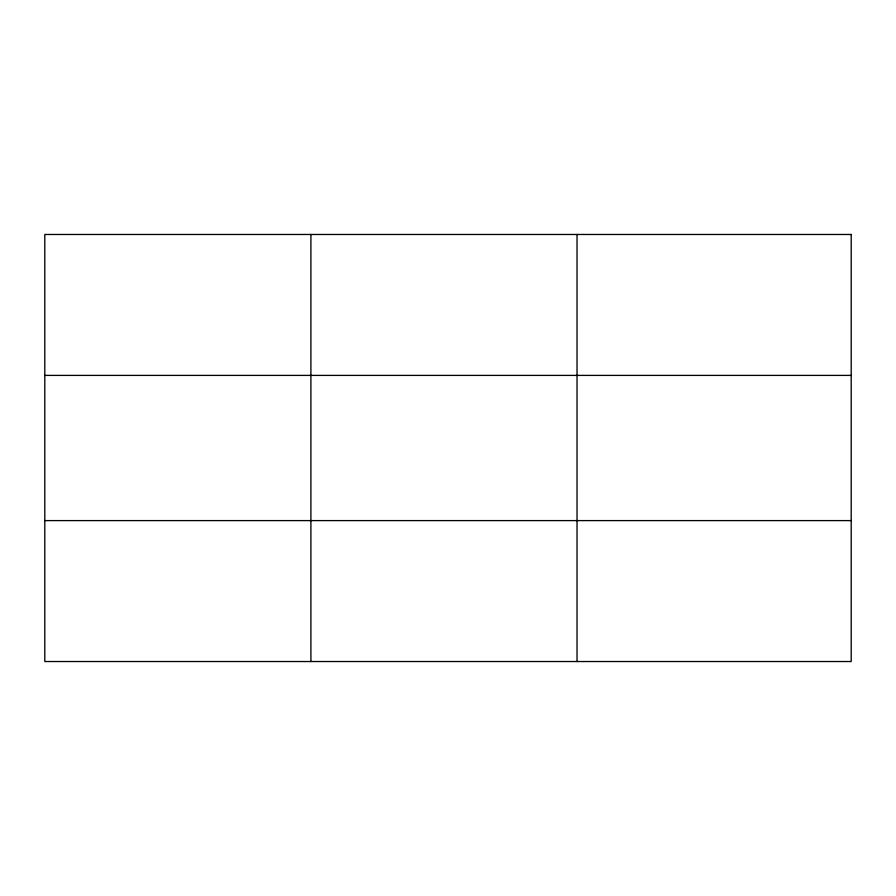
<?xml version="1.0" encoding="UTF-8"?>
<svg xmlns="http://www.w3.org/2000/svg" width="896" height="896" viewBox="0 0 896 896"><rect width="100%" height="100%" fill="white"/><g stroke="black" fill="none" stroke-linecap="round" stroke-linejoin="round"><path stroke-width="1.34" d="M310.912 661.528L310.912 234.472M577.024 661.528L577.024 234.472M44.8 375.402L851.2 375.402M44.8 520.598L851.2 520.598M851.2 234.472L851.2 661.528L44.8 661.528L44.8 234.472L851.2 234.472"/></g></svg>
